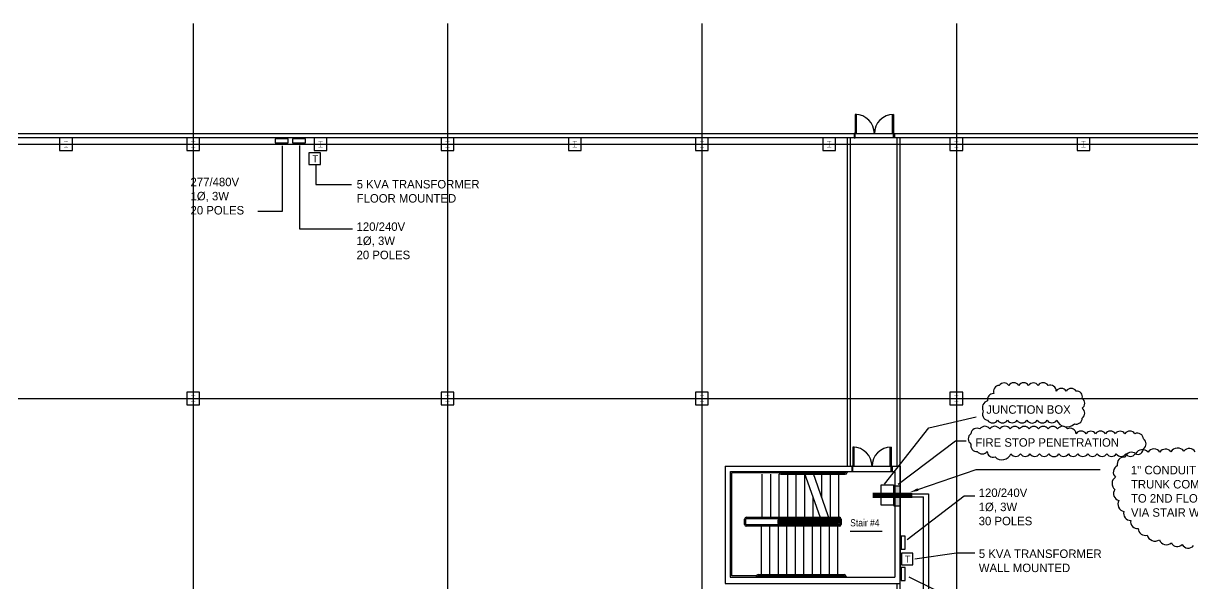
# Model space of a CAD drawing. Header units: inches. Extents: x 6906 to 14988, y -851 to 13048.
# Drawn here: x 9053 to 11259, y 11991 to 13048 of the extents above; entities that cross this region are included whole.
import ezdxf

# ---------------------------------------------------------------- set-up
doc = ezdxf.new("R2010")
doc.units = ezdxf.units.IN
doc.header["$MEASUREMENT"] = 0
for name, color, linetype in [('COMM WIRE', 1, 'Continuous'), ('CONCUIT STUBS', 30, 'Continuous'), ('E-TEXT', 7, 'Continuous'), ('FIRE PENETRATION', 24, 'Continuous')]:
    doc.layers.add(name, color=color, linetype=linetype)
doc.styles.add('Xref1$0$arial_.85w', font='ARIAL.TTF', dxfattribs={"width": 0.85})
doc.dimstyles.get("Standard").update_dxf_attribs({"dimtxt": 0.18, "dimasz": 0.18, "dimexe": 0.18, "dimexo": 0.0625, "dimgap": 0.09, "dimtad": 0, "dimtih": 1, "dimtoh": 1, "dimdec": 4, "dimzin": 0, "dimdsep": 46, "dimtxsty": 'Standard', "dimcen": 0.09, "dimadec": 0, "dimazin": 0, "dimtfac": 1, "dimtdec": 4, "dimtofl": 0, "dimtmove": 0, "dimatfit": 3, "dimfxl": 0, "dimtolj": 1, "dimtzin": 0, "dimarcsym": 0})

# ---------------------------------------------------------------- blocks, each defined once
blk = doc.blocks.new('Xref1$0$roomname_left_justified')
at = {"linetype": 'Continuous'}
blk.add_line((0.559, 0), (0, 0), dxfattribs=at)
at = {"color": 0, "linetype": 'Continuous', "style": 'Xref1$0$arial_.85w', "width": 0.85}
for tag, p in [('ROOM_NAME', (-0.001, 0.09)), ('ROOM#', (0.004, -0.197))]:
    blk.add_attdef(tag, p, '', height=0.125, dxfattribs=at)
blk = doc.blocks.new('GROUND FL')
h = blk.add_hatch(color=256)
edge = h.paths.add_edge_path()
edge.add_line((-4076, -233.8), (-4084, -233.8))
edge.add_line((-4084, -233.8), (-4084, -233.1))
edge.add_line((-4084, -233.1), (-4081, -233.1))
edge.add_arc((-4081, -232.3), 0.75, 270.0217, 360.0217)
edge.add_line((-4080.2, -232.3), (-4080.3, -223.1))
edge.add_arc((-4081, -223.1), 0.75, 0.0217, 90.0217)
edge.add_line((-4081, -222.4), (-4084, -222.4))
edge.add_line((-4084, -222.4), (-4084, -221.6))
edge.add_line((-4084, -221.6), (-4076, -221.6))
edge.add_line((-4076, -221.6), (-4076, -222.4))
edge.add_line((-4076, -222.4), (-4079, -222.4))
edge.add_arc((-4079, -223.1), 0.75, 90.0217, 180.0217)
edge.add_line((-4079.8, -223.1), (-4079.7, -232.3))
edge.add_arc((-4079, -232.3), 0.75, 180.0217, 270.0217)
edge.add_line((-4079, -233.1), (-4076, -233.1))
edge.add_line((-4076, -233.1), (-4076, -233.8))
h = blk.add_hatch(color=256)
edge = h.paths.add_edge_path()
edge.add_line((-3836, -233.8), (-3844, -233.8))
edge.add_line((-3844, -233.8), (-3844, -233.1))
edge.add_line((-3844, -233.1), (-3841, -233.1))
edge.add_arc((-3841, -232.3), 0.75, 270.0217, 360.0217)
edge.add_line((-3840.2, -232.3), (-3840.3, -223.1))
edge.add_arc((-3841, -223.1), 0.75, 0.0217, 90.0217)
edge.add_line((-3841, -222.4), (-3844, -222.4))
edge.add_line((-3844, -222.4), (-3844, -221.6))
edge.add_line((-3844, -221.6), (-3836, -221.6))
edge.add_line((-3836, -221.6), (-3836, -222.4))
edge.add_line((-3836, -222.4), (-3839, -222.4))
edge.add_arc((-3839, -223.1), 0.75, 90.0217, 180.0217)
edge.add_line((-3839.8, -223.1), (-3839.7, -232.3))
edge.add_arc((-3839, -232.3), 0.75, 180.0217, 270.0217)
edge.add_line((-3839, -233.1), (-3836, -233.1))
edge.add_line((-3836, -233.1), (-3836, -233.8))
h = blk.add_hatch(color=256)
edge = h.paths.add_edge_path()
edge.add_line((-3596, -233.8), (-3604, -233.8))
edge.add_line((-3604, -233.8), (-3604, -233.1))
edge.add_line((-3604, -233.1), (-3601, -233.1))
edge.add_arc((-3601, -232.3), 0.75, 270.0217, 360.0217)
edge.add_line((-3600.2, -232.3), (-3600.3, -223.1))
edge.add_arc((-3601, -223.1), 0.75, 0.0217, 90.0217)
edge.add_line((-3601, -222.4), (-3604, -222.4))
edge.add_line((-3604, -222.4), (-3604, -221.6))
edge.add_line((-3604, -221.6), (-3596, -221.6))
edge.add_line((-3596, -221.6), (-3596, -222.4))
edge.add_line((-3596, -222.4), (-3599, -222.4))
edge.add_arc((-3599, -223.1), 0.75, 90.0217, 180.0217)
edge.add_line((-3599.8, -223.1), (-3599.7, -232.3))
edge.add_arc((-3599, -232.3), 0.75, 180.0217, 270.0217)
edge.add_line((-3599, -233.1), (-3596, -233.1))
edge.add_line((-3596, -233.1), (-3596, -233.8))
h = blk.add_hatch(color=256)
edge = h.paths.add_edge_path()
edge.add_line((-3356, -233.8), (-3364, -233.8))
edge.add_line((-3364, -233.8), (-3364, -233.1))
edge.add_line((-3364, -233.1), (-3361, -233.1))
edge.add_arc((-3361, -232.3), 0.75, 270.0217, 360.0217)
edge.add_line((-3360.2, -232.3), (-3360.3, -223.1))
edge.add_arc((-3361, -223.1), 0.75, 0.0217, 90.0217)
edge.add_line((-3361, -222.4), (-3364, -222.4))
edge.add_line((-3364, -222.4), (-3364, -221.6))
edge.add_line((-3364, -221.6), (-3356, -221.6))
edge.add_line((-3356, -221.6), (-3356, -222.4))
edge.add_line((-3356, -222.4), (-3359, -222.4))
edge.add_arc((-3359, -223.1), 0.75, 90.0217, 180.0217)
edge.add_line((-3359.8, -223.1), (-3359.7, -232.3))
edge.add_arc((-3359, -232.3), 0.75, 180.0217, 270.0217)
edge.add_line((-3359, -233.1), (-3356, -233.1))
edge.add_line((-3356, -233.1), (-3356, -233.8))
h = blk.add_hatch(color=256)
edge = h.paths.add_edge_path()
edge.add_line((-3116, -233.8), (-3124, -233.8))
edge.add_line((-3124, -233.8), (-3124, -233.1))
edge.add_line((-3124, -233.1), (-3121, -233.1))
edge.add_arc((-3121, -232.3), 0.75, 270.0217, 360.0217)
edge.add_line((-3120.2, -232.3), (-3120.3, -223.1))
edge.add_arc((-3121, -223.1), 0.75, 0.0217, 90.0217)
edge.add_line((-3121, -222.4), (-3124, -222.4))
edge.add_line((-3124, -222.4), (-3124, -221.6))
edge.add_line((-3124, -221.6), (-3116, -221.6))
edge.add_line((-3116, -221.6), (-3116, -222.4))
edge.add_line((-3116, -222.4), (-3119, -222.4))
edge.add_arc((-3119, -223.1), 0.75, 90.0217, 180.0217)
edge.add_line((-3119.8, -223.1), (-3119.7, -232.3))
edge.add_arc((-3119, -232.3), 0.75, 180.0217, 270.0217)
edge.add_line((-3119, -233.1), (-3116, -233.1))
edge.add_line((-3116, -233.1), (-3116, -233.8))
h = blk.add_hatch(color=256)
edge = h.paths.add_edge_path()
edge.add_line((-2876, -233.8), (-2884, -233.8))
edge.add_line((-2884, -233.8), (-2884, -233.1))
edge.add_line((-2884, -233.1), (-2881, -233.1))
edge.add_arc((-2881, -232.3), 0.75, 270.0217, 360.0217)
edge.add_line((-2880.2, -232.3), (-2880.3, -223.1))
edge.add_arc((-2881, -223.1), 0.75, 0.0217, 90.0217)
edge.add_line((-2881, -222.4), (-2884, -222.4))
edge.add_line((-2884, -222.4), (-2884, -221.6))
edge.add_line((-2884, -221.6), (-2876, -221.6))
edge.add_line((-2876, -221.6), (-2876, -222.4))
edge.add_line((-2876, -222.4), (-2879, -222.4))
edge.add_arc((-2879, -223.1), 0.75, 90.0217, 180.0217)
edge.add_line((-2879.8, -223.1), (-2879.7, -232.3))
edge.add_arc((-2879, -232.3), 0.75, 180.0217, 270.0217)
edge.add_line((-2879, -233.1), (-2876, -233.1))
edge.add_line((-2876, -233.1), (-2876, -233.8))
h = blk.add_hatch(color=256)
edge = h.paths.add_edge_path()
edge.add_line((-2636, -233.8), (-2644, -233.8))
edge.add_line((-2644, -233.8), (-2644, -233.1))
edge.add_line((-2644, -233.1), (-2641, -233.1))
edge.add_arc((-2641, -232.3), 0.75, 270.0217, 360.0217)
edge.add_line((-2640.2, -232.3), (-2640.3, -223.1))
edge.add_arc((-2641, -223.1), 0.75, 0.0217, 90.0217)
edge.add_line((-2641, -222.4), (-2644, -222.4))
edge.add_line((-2644, -222.4), (-2644, -221.6))
edge.add_line((-2644, -221.6), (-2636, -221.6))
edge.add_line((-2636, -221.6), (-2636, -222.4))
edge.add_line((-2636, -222.4), (-2639, -222.4))
edge.add_arc((-2639, -223.1), 0.75, 90.0217, 180.0217)
edge.add_line((-2639.8, -223.1), (-2639.7, -232.3))
edge.add_arc((-2639, -232.3), 0.75, 180.0217, 270.0217)
edge.add_line((-2639, -233.1), (-2636, -233.1))
edge.add_line((-2636, -233.1), (-2636, -233.8))
h = blk.add_hatch(color=256)
edge = h.paths.add_edge_path()
edge.add_line((-2396, -233.8), (-2404, -233.8))
edge.add_line((-2404, -233.8), (-2404, -233.1))
edge.add_line((-2404, -233.1), (-2401, -233.1))
edge.add_arc((-2401, -232.3), 0.75, 270.0217, 360.0217)
edge.add_line((-2400.2, -232.3), (-2400.3, -223.1))
edge.add_arc((-2401, -223.1), 0.75, 0.0217, 90.0217)
edge.add_line((-2401, -222.4), (-2404, -222.4))
edge.add_line((-2404, -222.4), (-2404, -221.6))
edge.add_line((-2404, -221.6), (-2396, -221.6))
edge.add_line((-2396, -221.6), (-2396, -222.4))
edge.add_line((-2396, -222.4), (-2399, -222.4))
edge.add_arc((-2399, -223.1), 0.75, 90.0217, 180.0217)
edge.add_line((-2399.8, -223.1), (-2399.7, -232.3))
edge.add_arc((-2399, -232.3), 0.75, 180.0217, 270.0217)
edge.add_line((-2399, -233.1), (-2396, -233.1))
edge.add_line((-2396, -233.1), (-2396, -233.8))
h = blk.add_hatch(color=256)
edge = h.paths.add_edge_path()
edge.add_line((-2156, -233.8), (-2164, -233.8))
edge.add_line((-2164, -233.8), (-2164, -233.1))
edge.add_line((-2164, -233.1), (-2161, -233.1))
edge.add_arc((-2161, -232.3), 0.75, 270.0217, 360.0217)
edge.add_line((-2160.2, -232.3), (-2160.3, -223.1))
edge.add_arc((-2161, -223.1), 0.75, 0.0217, 90.0217)
edge.add_line((-2161, -222.4), (-2164, -222.4))
edge.add_line((-2164, -222.4), (-2164, -221.6))
edge.add_line((-2164, -221.6), (-2156, -221.6))
edge.add_line((-2156, -221.6), (-2156, -222.4))
edge.add_line((-2156, -222.4), (-2159, -222.4))
edge.add_arc((-2159, -223.1), 0.75, 90.0217, 180.0217)
edge.add_line((-2159.8, -223.1), (-2159.7, -232.3))
edge.add_arc((-2159, -232.3), 0.75, 180.0217, 270.0217)
edge.add_line((-2159, -233.1), (-2156, -233.1))
edge.add_line((-2156, -233.1), (-2156, -233.8))
h = blk.add_hatch(color=256)
edge = h.paths.add_edge_path()
edge.add_line((-3836, -713.8), (-3844, -713.8))
edge.add_line((-3844, -713.8), (-3844, -713.1))
edge.add_line((-3844, -713.1), (-3841, -713.1))
edge.add_arc((-3841, -712.3), 0.75, 270.0217, 360.0217)
edge.add_line((-3840.2, -712.3), (-3840.3, -703.1))
edge.add_arc((-3841, -703.1), 0.75, 0.0217, 90.0217)
edge.add_line((-3841, -702.4), (-3844, -702.4))
edge.add_line((-3844, -702.4), (-3844, -701.6))
edge.add_line((-3844, -701.6), (-3836, -701.6))
edge.add_line((-3836, -701.6), (-3836, -702.4))
edge.add_line((-3836, -702.4), (-3839, -702.4))
edge.add_arc((-3839, -703.1), 0.75, 90.0217, 180.0217)
edge.add_line((-3839.8, -703.1), (-3839.7, -712.3))
edge.add_arc((-3839, -712.3), 0.75, 180.0217, 270.0217)
edge.add_line((-3839, -713.1), (-3836, -713.1))
edge.add_line((-3836, -713.1), (-3836, -713.8))
h = blk.add_hatch(color=256)
edge = h.paths.add_edge_path()
edge.add_line((-3356, -713.8), (-3364, -713.8))
edge.add_line((-3364, -713.8), (-3364, -713.1))
edge.add_line((-3364, -713.1), (-3361, -713.1))
edge.add_arc((-3361, -712.3), 0.75, 270.0217, 360.0217)
edge.add_line((-3360.2, -712.3), (-3360.3, -703.1))
edge.add_arc((-3361, -703.1), 0.75, 0.0217, 90.0217)
edge.add_line((-3361, -702.4), (-3364, -702.4))
edge.add_line((-3364, -702.4), (-3364, -701.6))
edge.add_line((-3364, -701.6), (-3356, -701.6))
edge.add_line((-3356, -701.6), (-3356, -702.4))
edge.add_line((-3356, -702.4), (-3359, -702.4))
edge.add_arc((-3359, -703.1), 0.75, 90.0217, 180.0217)
edge.add_line((-3359.8, -703.1), (-3359.7, -712.3))
edge.add_arc((-3359, -712.3), 0.75, 180.0217, 270.0217)
edge.add_line((-3359, -713.1), (-3356, -713.1))
edge.add_line((-3356, -713.1), (-3356, -713.8))
h = blk.add_hatch(color=256)
edge = h.paths.add_edge_path()
edge.add_line((-2876, -713.8), (-2884, -713.8))
edge.add_line((-2884, -713.8), (-2884, -713.1))
edge.add_line((-2884, -713.1), (-2881, -713.1))
edge.add_arc((-2881, -712.3), 0.75, 270.0217, 360.0217)
edge.add_line((-2880.2, -712.3), (-2880.3, -703.1))
edge.add_arc((-2881, -703.1), 0.75, 0.0217, 90.0217)
edge.add_line((-2881, -702.4), (-2884, -702.4))
edge.add_line((-2884, -702.4), (-2884, -701.6))
edge.add_line((-2884, -701.6), (-2876, -701.6))
edge.add_line((-2876, -701.6), (-2876, -702.4))
edge.add_line((-2876, -702.4), (-2879, -702.4))
edge.add_arc((-2879, -703.1), 0.75, 90.0217, 180.0217)
edge.add_line((-2879.8, -703.1), (-2879.7, -712.3))
edge.add_arc((-2879, -712.3), 0.75, 180.0217, 270.0217)
edge.add_line((-2879, -713.1), (-2876, -713.1))
edge.add_line((-2876, -713.1), (-2876, -713.8))
h = blk.add_hatch(color=256)
edge = h.paths.add_edge_path()
edge.add_line((-2396, -713.8), (-2404, -713.8))
edge.add_line((-2404, -713.8), (-2404, -713.1))
edge.add_line((-2404, -713.1), (-2401, -713.1))
edge.add_arc((-2401, -712.3), 0.75, 270.0217, 360.0217)
edge.add_line((-2400.2, -712.3), (-2400.3, -703.1))
edge.add_arc((-2401, -703.1), 0.75, 0.0217, 90.0217)
edge.add_line((-2401, -702.4), (-2404, -702.4))
edge.add_line((-2404, -702.4), (-2404, -701.6))
edge.add_line((-2404, -701.6), (-2396, -701.6))
edge.add_line((-2396, -701.6), (-2396, -702.4))
edge.add_line((-2396, -702.4), (-2399, -702.4))
edge.add_arc((-2399, -703.1), 0.75, 90.0217, 180.0217)
edge.add_line((-2399.8, -703.1), (-2399.7, -712.3))
edge.add_arc((-2399, -712.3), 0.75, 180.0217, 270.0217)
edge.add_line((-2399, -713.1), (-2396, -713.1))
edge.add_line((-2396, -713.1), (-2396, -713.8))
at = {"ltscale": 0.7}
for p, q in [((-3840, 0), (-3840, -2689)), ((-3360, 0), (-3360, -2689)), ((-2880, 0), (-2880, -2689)), ((-2400, 0), (-2400, -2689)), ((-6063.5, -227.7), (76.1, -227.7)), ((-6063.5, -707.7), (76.1, -707.7))]:
    blk.add_line(p, q, dxfattribs=at)
for p, q in [((-6012, -207.8), (20, -207.8)), ((12, -215.8), (-6002.1, -215.8)), ((-2836.4, -835.5), (-2505.7, -835.5)), ((-2836.4, -835.5), (-2836.4, -841.8)), ((-2836.4, -841.8), (-2836.4, -987.9)), ((-2734.6, -848.1), (-2823.7, -848.1)), ((-2687, -847.3), (-2653.8, -941)), ((-2671, -847.3), (-2637.8, -941)), ((-2836.4, -978.8), (-2836.4, -1057)), ((-2836.4, -987.9), (-2836.4, -1045.1)), ((-2505.7, -1057), (-2505.7, -988.8)), ((-2826.8, -1045.1), (-2826.2, -1045.1)), ((-2777.5, -1042.6), (-2823.7, -1042.6))]:
    blk.add_line(p, q)
at = {"linetype": 'Continuous', "lineweight": -3}
for p, q in [((-2605.3, -835.5), (-2605.3, -215.8)), ((-2511.6, -835.5), (-2511.6, -215.8)), ((-2505.7, -835.5), (-2505.7, -1045.1)), ((-2826.2, -845.6), (-2515.9, -845.6)), ((-2826.2, -1045.1), (-2826.2, -845.6)), ((-2823.7, -1042.6), (-2823.7, -848.1)), ((-2515.9, -845.6), (-2515.9, -968.6)), ((-2836.4, -1057), (-2505.7, -1057)), ((-2826.2, -1045.1), (-2515.9, -1045.1)), ((-2511.6, -1446.3), (-2511.6, -1057))]:
    blk.add_line(p, q, dxfattribs=at)
at = {"lineweight": -3}
for p, q in [((-2599.5, -835.5), (-2599.5, -215.8)), ((-2505.7, -1352.5), (-2505.7, -215.8)), ((-2766.8, -850.7), (-2766.8, -931.7)), ((-2750.8, -850.7), (-2750.8, -931.7)), ((-2734.7, -845.6), (-2734.7, -847.3)), ((-2734.7, -850.7), (-2734.7, -931.7)), ((-2732.2, -845.6), (-2732.2, -847.3)), ((-2731.3, -848.1), (-2609.7, -848.1)), ((-2731.3, -850.7), (-2609.7, -850.7)), ((-2718.7, -850.7), (-2718.7, -931.7)), ((-2702.6, -850.7), (-2702.6, -931.7)), ((-2686.6, -850.7), (-2686.6, -931.7)), ((-2654.5, -850.7), (-2654.5, -893.9)), ((-2638.4, -850.7), (-2638.4, -931.7)), ((-2622.3, -845.6), (-2622.3, -848.1)), ((-2622.3, -850.7), (-2622.3, -931.7)), ((-2608.8, -845.6), (-2608.8, -847.3)), ((-2606.3, -845.6), (-2606.3, -847.3)), ((-2515.9, -845.6), (-2515.9, -1045.1)), ((-2670.5, -893.9), (-2670.5, -931.7)), ((-2799.6, -945.3), (-2799.6, -935.1)), ((-2797.1, -945.3), (-2797.1, -935.1)), ((-2796.2, -931.7), (-2620.7, -931.7)), ((-2796.2, -934.3), (-2620.7, -934.3)), ((-2705.4, -946.1), (-2796.2, -946.1)), ((-2706.5, -948.6), (-2796.2, -948.6)), ((-2768.5, -948.6), (-2768.5, -1040)), ((-2752.5, -948.6), (-2752.5, -1040)), ((-2736.4, -943.6), (-2736.4, -936.8)), ((-2736.4, -936.8), (-2622.3, -936.8)), ((-2703.2, -941), (-2736.4, -941)), ((-2736.4, -943.6), (-2736.4, -946.1)), ((-2704.3, -943.6), (-2736.4, -943.6)), ((-2736.4, -948.6), (-2736.4, -1040)), ((-2733.9, -941), (-2733.9, -936.8)), ((-2733.9, -939.3), (-2622.3, -939.3)), ((-2720.4, -943.6), (-2720.4, -946.1)), ((-2720.4, -948.6), (-2720.4, -1040)), ((-2718.7, -934.3), (-2718.7, -936.8)), ((-2624.9, -941), (-2707.9, -941)), ((-2622.3, -943.6), (-2707.9, -943.6)), ((-2620.7, -946.1), (-2707.9, -946.1)), ((-2620.7, -948.6), (-2707.9, -948.6)), ((-2704.3, -948.6), (-2704.3, -1040)), ((-2702.6, -934.3), (-2702.6, -936.8)), ((-2688.3, -943.6), (-2688.3, -946.1)), ((-2688.3, -948.6), (-2688.3, -1040)), ((-2686.6, -934.3), (-2686.6, -936.8)), ((-2672.2, -943.6), (-2672.2, -946.1)), ((-2672.2, -948.6), (-2672.2, -1040)), ((-2670.5, -934.3), (-2670.5, -936.8)), ((-2656.1, -943.6), (-2656.1, -946.1)), ((-2656.1, -948.6), (-2656.1, -1040)), ((-2654.5, -934.3), (-2654.5, -936.8)), ((-2640.1, -943.6), (-2640.1, -946.1)), ((-2640.1, -948.6), (-2640.1, -1040)), ((-2638.4, -934.3), (-2638.4, -936.8)), ((-2624.9, -939.3), (-2624.9, -943.6)), ((-2624, -943.6), (-2624, -946.1)), ((-2624, -948.6), (-2624, -1040)), ((-2622.3, -934.3), (-2622.3, -936.8)), ((-2622.3, -936.8), (-2622.3, -943.6)), ((-2619.8, -935.1), (-2619.8, -945.3)), ((-2617.3, -935.1), (-2617.3, -945.3)), ((-2777.6, -1043.4), (-2777.6, -1045.1)), ((-2775, -1043.4), (-2775, -1045.1)), ((-2774.2, -1040), (-2611.4, -1040)), ((-2774.2, -1042.6), (-2611.4, -1042.6)), ((-2624, -1042.6), (-2624, -1045.1)), ((-2610.5, -1043.4), (-2610.5, -1045.1)), ((-2608, -1043.4), (-2608, -1045.1))]:
    blk.add_line(p, q, dxfattribs=at)
at = {"linetype": 'Continuous', "lineweight": -3}
for points in [[(-2590.7, -207.8), (-2588.7, -207.8), (-2588.7, -171.8), (-2590.7, -171.8)], [(-2518.7, -207.8), (-2520.7, -207.8), (-2520.7, -171.8), (-2518.7, -171.8)], [(-2590.7, -207.8), (-2592.7, -207.8), (-2592.7, -215.8), (-2590.7, -215.8)], [(-2518.7, -207.8), (-2516.7, -207.8), (-2516.7, -215.8), (-2518.7, -215.8)], [(-2595.1, -835.5), (-2593.1, -835.5), (-2593.1, -799.5), (-2595.1, -799.5)], [(-2523.1, -835.5), (-2525.1, -835.5), (-2525.1, -799.5), (-2523.1, -799.5)], [(-2595.1, -835.5), (-2597.1, -835.5), (-2597.1, -845.6), (-2595.1, -845.6)], [(-2523.1, -835.5), (-2521.1, -835.5), (-2521.1, -845.6), (-2523.1, -845.6)]]:
    blk.add_lwpolyline(points, close=True, dxfattribs=at)
for points in [[(-4092, -239.7), (-4068, -239.7), (-4068, -215.8), (-4092, -215.8)], [(-3852, -239.7), (-3828, -239.7), (-3828, -215.8), (-3852, -215.8)], [(-3612, -239.7), (-3588, -239.7), (-3588, -215.8), (-3612, -215.8)], [(-3372, -239.7), (-3348, -239.7), (-3348, -215.8), (-3372, -215.8)], [(-3132, -239.7), (-3108, -239.7), (-3108, -215.8), (-3132, -215.8)], [(-2892, -239.7), (-2868, -239.7), (-2868, -215.8), (-2892, -215.8)], [(-2652, -239.7), (-2628, -239.7), (-2628, -215.8), (-2652, -215.8)], [(-2412, -239.7), (-2388, -239.7), (-2388, -215.8), (-2412, -215.8)], [(-2172, -239.7), (-2148, -239.7), (-2148, -215.8), (-2172, -215.8)], [(-3852, -719.7), (-3828, -719.7), (-3828, -695.8), (-3852, -695.8)], [(-3372, -719.7), (-3348, -719.7), (-3348, -695.8), (-3372, -695.8)], [(-2892, -719.7), (-2868, -719.7), (-2868, -695.8), (-2892, -695.8)], [(-2412, -719.7), (-2388, -719.7), (-2388, -695.8), (-2412, -695.8)]]:
    blk.add_lwpolyline(points, close=True)
for centre, start, end in [((-2590.7, -207.8), 0, 90), ((-2518.7, -207.8), 90, 180), ((-2595.1, -835.5), 0, 90), ((-2523.1, -835.5), 90, 180)]:
    blk.add_arc(centre, 36, start, end, dxfattribs=at)
at = {"lineweight": -3}
for centre, radius, start, end in [((-2731.3, -847.3), 3.38, 180, 270), ((-2731.3, -847.3), 0.845, 180, 270), ((-2609.7, -847.3), 0.845, 270, 0), ((-2609.7, -847.3), 3.38, 270, 0), ((-2796.2, -935.1), 3.38, 90, 180), ((-2796.2, -945.3), 3.38, 180, 270), ((-2796.2, -935.1), 0.845, 90, 180), ((-2796.2, -945.3), 0.845, 180, 270), ((-2620.7, -935.1), 3.38, 0, 90), ((-2620.7, -935.1), 0.845, 0, 90), ((-2620.7, -945.3), 3.38, 270, 0), ((-2620.7, -945.3), 0.845, 270, 0), ((-2774.2, -1043.4), 3.38, 90, 180), ((-2774.2, -1043.4), 0.845, 90, 180), ((-2611.4, -1043.4), 3.38, 0, 90), ((-2611.4, -1043.4), 0.845, 0, 90)]:
    blk.add_arc(centre, radius, start, end, dxfattribs=at)
at = {"linetype": 'Continuous'}
ref = blk.add_blockref('Xref1$0$roomname_left_justified', (-2600.2, -958.7), dxfattribs=dict(at, xscale=108.1599999999999, yscale=108.1599999999999, zscale=108.16))
ref.add_attrib('ROOM_NAME', 'Stair #4', (-2600.3, -949), dxfattribs={"linetype": 'Continuous', "height": 13.52, "style": 'Xref1$0$arial_.85w', "width": 0.85})

msp = doc.modelspace()

# ---------------------------------------------------------------- hatches: boundary and pattern name
at = {"layer": 'FIRE PENETRATION'}
msp.add_hatch(color=256, dxfattribs=at).paths.add_polyline_path([(10695.7, 12175.6), (10707.4, 12175.6), (10707.4, 12137.2), (10695.7, 12137.2)])

# ---------------------------------------------------------------- linework, layer by layer
msp.add_lwpolyline([(10671.3, 12177.4), (10694.7, 12177.4), (10694.7, 12138.9), (10671.3, 12138.9)], close=True)
at = {"layer": 'COMM WIRE'}
for p, q in [((10730.3, 12160.3), (10761, 12160.3)), ((10761, 12160.3), (10761, 11647.5)), ((10730.3, 12154.6), (10751.3, 12154.6)), ((10751.3, 11511.9), (10751.3, 12154.6))]:
    msp.add_line(p, q, dxfattribs=at)
at = {"layer": 'CONCUIT STUBS', "const_width": 10}
msp.add_lwpolyline([(10730.3, 12157.5), (10655.2, 12157.5)], dxfattribs=at)
at = {"layer": 'E-TEXT', "color": 2}
for points in [[(9527.8, 12823), (9552.3, 12823), (9552.3, 12830.4), (9527.8, 12830.4)], [(9560.9, 12823), (9585.4, 12823), (9585.4, 12830.4), (9560.9, 12830.4)], [(9591.8, 12782), (9613.3, 12782), (9613.3, 12803.6), (9591.8, 12803.6)]]:
    msp.add_lwpolyline(points, close=True, dxfattribs=at)
at = {"layer": 'E-TEXT'}
for points in [[(11036.1, 12292.7, 0.520567), (11050.7, 12303.3, 0.520567), (11050.7, 12322, 0.520567), (11050.7, 12340.7, 0.520567), (11039.3, 12354.5, 0.520567), (11020.6, 12354.5, 0.520567), (11001.9, 12354.5, 0.520567), (10986.4, 12365.1, 0.520567), (10967.7, 12365.1, 0.520567), (10949.7, 12365.1, 0.520567), (10931, 12365.1, 0.520567), (10912.3, 12365.1, 0.520567), (10894.4, 12365.1, 0.520567), (10883.8, 12349.6, 0.520567), (10872.4, 12335.8, 0.520567), (10864.2, 12317.1, 0.520567), (10872.4, 12299.2, 0.520567), (10891.1, 12299.2, 0.520567), (10909.8, 12299.2, 0.520567), (10927.8, 12299.2, 0.520567), (10946.5, 12299.2, 0.520567), (10966, 12299.2, 0.520567), (10984.8, 12299.2, 0.520567), (11002.7, 12299.2, 0.520567)], [(10916.4, 12235.8, 0.520567), (10934.3, 12235.8, 0.520567), (10952.2, 12235.8, 0.520567), (10970.1, 12235.8, 0.520567), (10988, 12235.8, 0.520567), (11006.8, 12235.8, 0.520567), (11024.7, 12235.8, 0.520567), (11042.6, 12235.8, 0.520567), (11061.3, 12235.8, 0.520567), (11079.2, 12235.8, 0.520567), (11097.2, 12235.8, 0.520567), (11115.1, 12235.8, 0.520567), (11133, 12235.8, 0.520567), (11150.9, 12235.8, 0.520567), (11166.4, 12245.5, 0.520567), (11166.4, 12264.2, 0.520567), (11150.1, 12274, 0.520567), (11131.4, 12274, 0.520567), (11113.4, 12274, 0.520567), (11094.7, 12274, 0.520567), (11076, 12274, 0.520567), (11058.1, 12274, 0.520567), (11039.3, 12274, 0.520567), (11023.1, 12283, 0.520567), (11004.3, 12283, 0.520567), (10986.4, 12283, 0.520567), (10968.5, 12283, 0.520567), (10950.6, 12283, 0.520567), (10932.7, 12283, 0.520567), (10914.8, 12283, 0.520567), (10895.2, 12283, 0.520567), (10876.5, 12283, 0.520567), (10857.8, 12283, 0.520567), (10840.7, 12274, 0.520567), (10840.7, 12254.5, 0.520567), (10852.9, 12240.6, 0.520567), (10871.6, 12240.6, 0.520567), (10886.3, 12230.1, 0.520567)]]:
    msp.add_lwpolyline(points, format="xyb", close=True, dxfattribs=at)
msp.add_lwpolyline([(11264, 12239.8, 0.520567), (11242.5, 12241.3, 0.520567), (11218, 12239.8, 0.520567), (11197.5, 12239.3, 0.520567), (11175, 12239.3, 0.520567), (11152, 12236.3, 0.520567), (11132, 12229.8, 0.520567), (11117, 12213.3, 0.520567), (11113.5, 12191.8, 0.520567), (11112.5, 12168.8, 0.520567), (11120, 12147.8, 0.520567), (11129.5, 12127.3, 0.520567), (11142.5, 12110.3, 0.520567), (11156.5, 12095.3, 0.520567), (11173.5, 12082.8, 0.520567), (11196.5, 12073.8, 0.520567), (11219, 12067.8, 0.520567), (11239.5, 12064.8, 0.520567), (11261, 12062.8, 0.520567)], format="xyb", dxfattribs=at)
msp.add_lwpolyline([(10740.9, 12168.6), (10850.5, 12206.6), (11084.7, 12206.2)], dxfattribs=at)
for points in [[(10716.7, 12055.9), (10716.7, 12080.4), (10709.4, 12080.4), (10709.4, 12055.9)], [(10709.7, 12026.8), (10731.2, 12026.8), (10731.2, 12048.3), (10709.7, 12048.3)], [(10716.7, 11996.9), (10716.7, 12021.4), (10709.4, 12021.4), (10709.4, 11996.9)]]:
    msp.add_lwpolyline(points, close=True, dxfattribs=at)
msp.add_solid([(10741.8, 12166.1), (10725.8, 12163.4), (10740, 12171.1)], dxfattribs=at)
at = {"layer": 'FIRE PENETRATION'}
msp.add_lwpolyline([(10695.7, 12175.6), (10707.4, 12175.6), (10707.4, 12137.2), (10695.7, 12137.2)], close=True, dxfattribs=at)

# ---------------------------------------------------------------- block references
msp.add_blockref('GROUND FL', (13213.3, 13048.1))

# ---------------------------------------------------------------- texts
at = {"layer": 'E-TEXT', "attachment_point": 1}
for s, insert, char_height, width in [('T', (9598.3, 12799.2), 13, 164.856), ('277/480V\\P1%%C, 3W\\P20 POLES', (9368.3, 12756.9), 16, 203.526), ('5 KVA TRANSFORMER\\PFLOOR MOUNTED', (9681.8, 12752.7), 16, 351.536), ('120/240V\\P1%%C, 3W\\P20 POLES', (9681.6, 12672.6), 16, 203.526), ('JUNCTION BOX', (10869.8, 12327.6), 16, 392.303), ('FIRE STOP PENETRATION', (10849.2, 12265.4), 16, 351.5), ('1" CONDUIT WITH (3) THREE TRUNK COMMUNICATION LINES TO 2ND FLOOR\\PVIA STAIR WAY #4', (11142.8, 12213.3), 16, 351.5), ('120/240V\\P1%%C, 3W\\P30 POLES', (10855.5, 12170.5), 16, 203.526), ('5 KVA TRANSFORMER\\PWALL MOUNTED', (10855.7, 12055.5), 16, 351.536), ('T', (10716.2, 12043.9), 13, 164.856)]:
    msp.add_mtext(s, dxfattribs=dict(at, insert=insert, char_height=char_height, width=width))

# ---------------------------------------------------------------- leaders
at = {"layer": 'E-TEXT'}
for points in [[(9541.3, 12817.1), (9541.3, 12693.4), (9495.4, 12693.4)], [(9574, 12817.7), (9574, 12660.8), (9674, 12660.8)], [(9604.5, 12780.1), (9604.5, 12744.1), (9671.9, 12744.1)], [(10677.9, 12178.6), (10761.5, 12284.8), (10851, 12305.7)], [(10703.8, 12178.6), (10811.4, 12260.5), (10831.9, 12260.5)], [(10720.3, 12074.6), (10827.9, 12156.5), (10848.4, 12156.5)], [(10735, 12037.7), (10813.5, 12049), (10848.4, 12049)], [(10723.4, 12003.9), (10816.6, 11957.9), (10847.3, 11957.9)]]:
    msp.add_leader(points, dimstyle='Standard', override={"dimgap": 0.09, "dimtad": 0}, dxfattribs=at)

doc.saveas('drawing.dxf')
